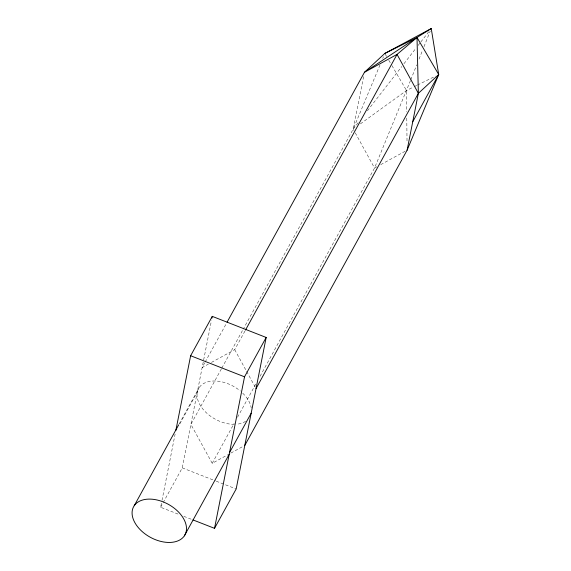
<?xml version="1.0" encoding="UTF-8"?>
<svg xmlns="http://www.w3.org/2000/svg" width="571" height="571" viewBox="0 0 571 571"><rect width="100%" height="100%" fill="white"/><g stroke="black" fill="none" stroke-linecap="round" stroke-linejoin="round"><path stroke-width="0.43" stroke-dasharray="2.85 2.14" d="M178.038 514.071L160.629 507.262L161.836 501.167M162.007 500.296L175.111 434.11M163.17 502.63L182.27 467.892L211.42 320.702M363.606 76.642L353.213 129.096L243.282 329.06M410.463 80.59L374.533 168.045L259.02 378.166M410.792 79.762L416.73 64.894M419.035 59.113L422.668 50.027M423.982 46.722L430.248 31.027M380.008 64.951L353.213 129.096L354.07 130.652M382.756 58.378L383.441 56.729M204.725 362.849L202.148 367.538L208.351 364.134M205.153 362.071L226.623 323.015M179.087 424.103L199.165 387.588M179.872 423.782L197.273 392.127M221.384 368.895L190.892 424.36L212.212 463.309L227.722 454.802M221.812 368.117L242.853 329.838M211.448 362.428L234.717 349.666L245.451 330.138M160.629 507.262L162.749 503.401M212.212 463.309L234.11 423.475M237.55 417.223L256.443 382.856M358.124 122.765L353.213 129.096L354.655 128.047M367.403 110.81L401.777 66.514M403.961 63.702L415.959 48.235M418.143 45.423L420.327 42.611M420.87 41.911L429.057 31.362M360.415 123.878L406.509 90.496L413.575 86.992M376.86 166.768L374.533 168.045L354.491 131.43M380.743 164.641L407.109 150.173M230.827 453.096L243.232 446.294M414.36 86.599L416.716 85.436M417.501 85.043L435.566 76.079M182.27 467.892L215.438 480.868M216.266 481.189L236.166 488.976M183.841 516.341L192.134 519.589M385.254 54.195L386.581 56.465M388.801 60.248L391.456 64.787M391.899 65.544L406.509 90.496L406.723 111.873M234.717 349.666L246.229 370.7M246.658 371.478L255.187 387.059M406.788 118.111L407.037 143.05M245.68 421.27A29.278 18.779 28.8 0 1 236.294 424.26M234.445 424.346A29.278 18.779 28.8 0 1 197.223 392.405A29.278 18.779 28.8 0 1 240.32 391.007M242.746 393.198A29.278 18.779 28.8 0 1 251.219 407.951"/><path stroke-width="0.86" d="M175.804 430.627L190.635 355.733L212.276 316.37L266.172 337.454L236.166 488.976L214.525 528.339L192.962 519.91M211.934 318.104L212.276 316.37M214.525 528.339L244.531 376.817L266.172 337.454M407.109 150.173L418.365 93.351L417.008 37.465L431.241 28.55L438.706 74.523L407.109 150.173L244.788 445.437M227.051 322.23L364.469 72.274L384.811 53.438L431.241 28.55M134.235 505.692L178.659 424.881M245.451 330.138L397.045 54.402L417.008 37.465L438.706 74.523L412.733 121.766M256.036 388.615L418.365 93.351L438.706 74.523M229.528 452.582L251.169 413.211M184.347 535.862A29.278 18.779 28.8 0 0 155.94 499.753A29.278 18.779 28.8 0 0 137.582 526.719A29.278 18.779 28.8 0 0 184.347 535.862L229.207 454.273M384.811 53.438L417.008 37.465L364.469 72.274L397.045 54.402L418.365 93.351M190.635 355.733L244.531 376.817"/></g></svg>
